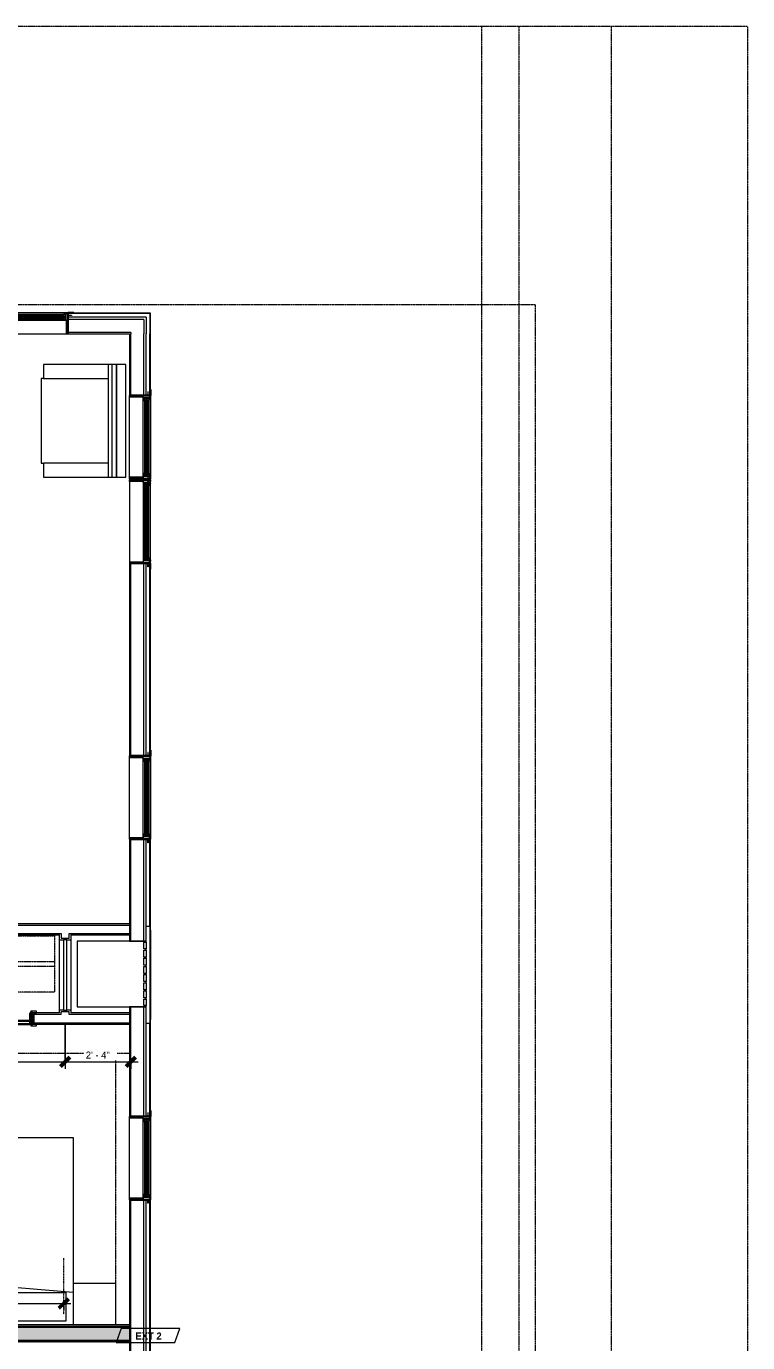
# Model space of a CAD drawing. Header units: inches. Extents: x -4010 to -1814, y 9846 to 12241.
# Drawn here: x -2121 to -1814, y 11680 to 12241 of the extents above; entities that cross this region are included whole.
import ezdxf

# ---------------------------------------------------------------- set-up
doc = ezdxf.new("R2010")
doc.units = ezdxf.units.IN
doc.header["$MEASUREMENT"] = 0
for name, pattern in [('Aligning Line 1_8_', [0.25, 0.125, -0.125]), ('Aligning Line 1_8__2_', [0.25, 0.125, -0.125]), ('Dash', [0.25, 0.125, -0.125]), ('Dash 3_32_', [0.1875, 0.09375, -0.09375])]:
    doc.linetypes.add(name, pattern=pattern)
for name, color, linetype, lineweight in [('0-1', 7, 'Continuous', 5), ('0-2', 7, 'Continuous', 9), ('A-ANNO-DIMS', 211, 'Continuous', 9), ('A-ANNO-DIMS-32', 211, 'Continuous', 9), ('A-DETL-1', 90, 'Dash 3_32_', 18), ('A-DETL-GENF-HDLN-1', 7, 'Dash', 9), ('A-DETL-GENF-HDLN-2', 1, 'Continuous', 18), ('A-DOOR-3', 31, 'Continuous', 9), ('A-DOOR-4', 31, 'Continuous', 30), ('A-DOOR-FRAM-3', 31, 'Continuous', 30), ('A-GENM-1', 7, 'Continuous', 9), ('A-GLAZ', 151, 'Continuous', 18), ('A-GLAZ-1', 10, 'Continuous', 30), ('A-GLAZ-2', 7, 'Continuous', 9), ('A-WALL', 113, 'Continuous', 18), ('A-WALL-1', 7, 'Continuous', 9), ('A-WALL-2', 250, 'Continuous', 18), ('A-WALL-3', 113, 'Continuous', 9), ('A-WALL-IDEN', 211, 'Continuous', 9), ('G-ANNO-SYMB', 111, 'Aligning Line 1_8_', 9), ('G-ANNO-SYMB-1', 147, 'Aligning Line 1_8_', 9), ('G-ANNO-SYMB-2', 147, 'Aligning Line 1_8__2_', 9), ('I-FURN', 30, 'Continuous', 9), ('I-FURN-HDLN', 30, 'Dash', 9), ('I-WALL-2', 241, 'Continuous', 5), ('I-WALL-3', 7, 'Continuous', 9), ('Q-CASE', 31, 'Continuous', 9), ('Q-CASE-HDLN', 31, 'Dash', 9)]:
    doc.layers.add(name, color=color, linetype=linetype, lineweight=lineweight)
doc.styles.add('Century Gothic', font='ufonts.com_century-gothic.ttf', dxfattribs={"height": 3})
doc.styles.add('Century Gothic_B_1', font='GOTHICB.TTF', dxfattribs={"height": 3})
doc.dimstyles.new('OD_1__HACK_2', dxfattribs={"dimscale": 12, "dimtxt": 3.132505, "dimasz": 0.333333, "dimexe": 0.25, "dimexo": 0.166667, "dimgap": 0.041667, "dimtad": 1, "dimdec": 4, "dimrnd": 0.0625, "dimzin": 3, "dimdsep": 46, "dimlunit": 4, "dimtxsty": 'Century Gothic', "dimblk1": 'OBLIQUE', "dimblk2": 'OBLIQUE', "dimsah": 1, "dimcen": 0.09, "dimdle": 0.25, "dimazin": 0, "dimtfac": 1, "dimtdec": 4, "dimtix": 1, "dimtmove": 0, "dimatfit": 3, "dimfxl": 1, "dimtvp": 1, "dimtfill": 1, "dimfrac": 2, "dimtolj": 1, "dimtzin": 0, "dimarcsym": 2})
doc.dimstyles.new('OD_1__HACK_2_1', dxfattribs={"dimscale": 12, "dimtxt": 3.132505, "dimasz": 0.333333, "dimexe": 0.25, "dimexo": 0.166667, "dimgap": 0.041667, "dimtad": 1, "dimdec": 4, "dimrnd": 0.0625, "dimzin": 3, "dimdsep": 46, "dimlunit": 4, "dimtxsty": 'Century Gothic', "dimblk1": 'OBLIQUE', "dimblk2": 'OBLIQUE', "dimsah": 1, "dimcen": 0.09, "dimdle": 0.25, "dimazin": 0, "dimtfac": 1, "dimtdec": 4, "dimtix": 1, "dimtmove": 0, "dimatfit": 3, "dimfxl": 1, "dimtvp": 1, "dimtfill": 1, "dimfrac": 2, "dimtolj": 1, "dimtzin": 0, "dimarcsym": 2})

# ---------------------------------------------------------------- blocks, each defined once
blk = doc.blocks.new('Window-Double_Hung-Marvin-Essential - ESDH3066 - 2nd Floor-3033825-UNIT PLANS - 2ND _ 3RD FLOOR')
at = {"layer": 'A-DETL-GENF-HDLN-1'}
blk.add_line((16.1, 4.47), (-16.5, 4.47), dxfattribs=at)
at = {"layer": 'A-DETL-GENF-HDLN-2'}
for p, q in [((-19.25, 3.48), (-19.25, 3.44)), ((-17.75, 3.48), (-19.25, 3.48)), ((-19.25, 3.44), (-17.9, 3.44)), ((-17.9, 3.44), (-17.9, 3.33)), ((-17.9, 3.33), (-17.75, 3.33)), ((-17.75, 4.53), (-17.16, 4.53)), ((-17.75, 4.53), (-17.75, 1.44)), ((-16.72, 1.44), (-17.75, 1.44)), ((-17.08, 4.12), (-17.16, 4.53)), ((-17.13, 1.41), (-17.13, -4.44)), ((-17.08, 4.12), (-16.19, 4.12)), ((-16.85, 4.5), (-16.85, 4.12)), ((-16.3, 4.5), (-16.85, 4.5)), ((-16.38, 4.02), (-16.72, 4.02)), ((-16.72, 4.02), (-16.72, 1.44)), ((-15.34, 3.94), (-16.56, 3.94)), ((-16.56, 3), (-16.56, 3.94)), ((-16.56, 3), (-15.34, 3)), ((-15.34, 2.72), (-16.56, 2.72)), ((-16.56, 1.78), (-16.56, 2.72)), ((-16.56, 1.78), (-15.34, 1.78)), ((-16.38, 4.12), (-16.38, 4.02)), ((-16.3, 4.26), (-16.3, 4.5)), ((-16.18, 4.26), (-16.3, 4.26)), ((-16.19, 4.22), (-16.1, 4.22)), ((-16.19, 4.12), (-16.19, 4.22)), ((-16.18, 4.47), (-16.1, 4.47)), ((-16.18, 4.47), (-16.18, 4.26)), ((-16.1, 4.22), (-16.1, 4.47)), ((-15.94, 3.12), (-15.94, 3.84)), ((-15.94, 3.84), (-15.28, 3.84)), ((-15.28, 3.12), (-15.94, 3.12)), ((-15.94, 1.9), (-15.94, 2.62)), ((-15.94, 2.62), (-15.28, 2.62)), ((-15.28, 1.9), (-15.94, 1.9)), ((-15.84, 3.13), (-15.84, 3.82)), ((-15.84, 1.91), (-15.84, 2.6)), ((-15.54, 3.26), (-15.54, 3.7)), ((-15.54, 2.04), (-15.54, 2.48)), ((-15.34, 3.94), (-15.28, 3.88)), ((-15.34, 3), (-15.28, 3.06)), ((-15.34, 2.72), (-15.28, 2.66)), ((-15.34, 1.78), (-15.28, 1.84)), ((-15.28, 3.84), (-15.28, 3.88)), ((-15.28, 3.06), (-15.28, 3.12)), ((-15.28, 2.62), (-15.28, 2.66)), ((-15.28, 1.84), (-15.28, 1.9)), ((15.34, 3.94), (15.28, 3.88)), ((15.28, 3.84), (15.28, 3.88)), ((15.94, 3.84), (15.28, 3.84)), ((15.28, 3.06), (15.28, 3.12)), ((15.28, 3.12), (15.94, 3.12)), ((15.34, 3), (15.28, 3.06)), ((15.34, 2.72), (15.28, 2.66)), ((15.28, 2.62), (15.28, 2.66)), ((15.94, 2.62), (15.28, 2.62)), ((15.28, 1.84), (15.28, 1.9)), ((15.28, 1.9), (15.94, 1.9)), ((15.34, 1.78), (15.28, 1.84)), ((15.34, 3.94), (16.56, 3.94)), ((16.56, 3), (15.34, 3)), ((15.34, 2.72), (16.56, 2.72)), ((16.56, 1.78), (15.34, 1.78)), ((15.54, 3.26), (15.54, 3.7)), ((15.54, 2.04), (15.54, 2.48)), ((15.84, 3.13), (15.84, 3.82)), ((15.84, 1.91), (15.84, 2.6)), ((15.94, 3.12), (15.94, 3.84)), ((15.94, 1.9), (15.94, 2.62)), ((16.18, 4.47), (16.1, 4.47)), ((16.1, 4.22), (16.1, 4.47)), ((16.19, 4.22), (16.1, 4.22)), ((16.18, 4.47), (16.18, 4.26)), ((16.18, 4.26), (16.3, 4.26)), ((16.19, 4.12), (16.19, 4.22)), ((17.08, 4.12), (16.19, 4.12)), ((16.3, 4.26), (16.3, 4.5)), ((16.3, 4.5), (16.85, 4.5)), ((16.38, 4.12), (16.38, 4.02)), ((16.38, 4.02), (16.72, 4.02)), ((16.56, 3), (16.56, 3.94)), ((16.56, 1.78), (16.56, 2.72)), ((16.72, 4.02), (16.72, 1.44)), ((16.72, 1.44), (17.75, 1.44)), ((16.85, 4.5), (16.85, 4.12)), ((17.08, 4.12), (17.16, 4.53)), ((17.12, -4.44), (17.12, 1.41)), ((17.75, 4.53), (17.16, 4.53)), ((17.75, 4.53), (17.75, 1.44)), ((17.75, 3.48), (19.25, 3.48)), ((17.9, 3.33), (17.75, 3.33)), ((17.9, 3.44), (17.9, 3.33)), ((19.25, 3.44), (17.9, 3.44)), ((19.25, 3.48), (19.25, 3.44)), ((-17.13, -4.44), (-17.75, -4.44)), ((17.12, -4.44), (17.75, -4.44))]:
    blk.add_line(p, q, dxfattribs=at)
at = {"layer": 'A-GLAZ'}
for p, q in [((15.84, 3.82), (-15.84, 3.82)), ((15.84, 3.7), (-15.84, 3.7)), ((15.84, 3.26), (-15.84, 3.26)), ((15.84, 3.13), (-15.84, 3.13)), ((15.84, 2.6), (-15.84, 2.6)), ((15.84, 2.48), (-15.84, 2.48)), ((15.84, 2.04), (-15.84, 2.04)), ((15.84, 1.91), (-15.84, 1.91))]:
    blk.add_line(p, q, dxfattribs=at)
at = {"layer": 'A-GLAZ-1'}
for p, q in [((-17.75, 4.53), (-17.75, 1.44)), ((-17.75, 1.41), (-17.75, -4.44)), ((17.75, 1.44), (17.75, 4.53)), ((17.75, -4.44), (17.75, 1.41))]:
    blk.add_line(p, q, dxfattribs=at)
at = {"layer": 'A-GLAZ-2'}
for p, q in [((17.75, 4.53), (-17.75, 4.53)), ((-17.75, 1.44), (17.75, 1.44)), ((20.27, 4.69), (17.75, 4.69)), ((17.75, 4.69), (17.75, 4.53)), ((17.75, 4.44), (20.27, 4.44)), ((20.27, 4.44), (20.27, 4.69)), ((-17.75, -4.44), (17.75, -4.44))]:
    blk.add_line(p, q, dxfattribs=at)
blk = doc.blocks.new('Perforated Panel at Magic-Pak - hvac panel - 3rd floor-2505075-UNIT PLANS - 2ND _ 3RD FLOOR')
at = {"layer": 'A-GLAZ-2'}
for p, q in [((-19.01, 4.44), (19.01, 4.44)), ((-19.01, 4.37), (-19.01, 4.44)), ((19.01, 4.37), (-19.01, 4.37)), ((19.01, 4.44), (19.01, 4.37))]:
    blk.add_line(p, q, dxfattribs=at)
blk = doc.blocks.new('Window-Double_Hung-Marvin-Essential - ESDH3066 - 2nd Floor-3033827-UNIT PLANS - 2ND _ 3RD FLOOR')
at = {"layer": 'A-DETL-GENF-HDLN-1'}
blk.add_line((16.1, -4.47), (-16.5, -4.47), dxfattribs=at)
at = {"layer": 'A-DETL-GENF-HDLN-2'}
for p, q in [((-17.13, 4.44), (-17.75, 4.44)), ((-17.13, -1.41), (-17.13, 4.44)), ((17.12, 4.44), (17.75, 4.44)), ((17.12, 4.44), (17.12, -1.41)), ((-19.25, -3.48), (-19.25, -3.44)), ((-19.25, -3.44), (-17.9, -3.44)), ((-17.75, -3.48), (-19.25, -3.48)), ((-17.9, -3.44), (-17.9, -3.33)), ((-17.9, -3.33), (-17.75, -3.33)), ((-16.72, -1.44), (-17.75, -1.44)), ((-17.75, -4.53), (-17.75, -1.44)), ((-17.75, -4.53), (-17.16, -4.53)), ((-17.08, -4.12), (-17.16, -4.53)), ((-17.08, -4.12), (-16.19, -4.12)), ((-16.85, -4.5), (-16.85, -4.12)), ((-16.3, -4.5), (-16.85, -4.5)), ((-16.72, -4.02), (-16.72, -1.44)), ((-16.38, -4.02), (-16.72, -4.02)), ((-16.56, -1.78), (-15.34, -1.78)), ((-16.56, -1.78), (-16.56, -2.72)), ((-15.34, -2.72), (-16.56, -2.72)), ((-16.56, -3), (-15.34, -3)), ((-16.56, -3), (-16.56, -3.94)), ((-15.34, -3.94), (-16.56, -3.94)), ((-16.38, -4.12), (-16.38, -4.02)), ((-16.18, -4.26), (-16.3, -4.26)), ((-16.3, -4.26), (-16.3, -4.5)), ((-16.19, -4.12), (-16.19, -4.22)), ((-16.19, -4.22), (-16.1, -4.22)), ((-16.18, -4.47), (-16.18, -4.26)), ((-16.18, -4.47), (-16.1, -4.47)), ((-16.1, -4.22), (-16.1, -4.47)), ((-15.28, -1.9), (-15.94, -1.9)), ((-15.94, -1.9), (-15.94, -2.62)), ((-15.94, -2.62), (-15.28, -2.62)), ((-15.28, -3.12), (-15.94, -3.12)), ((-15.94, -3.12), (-15.94, -3.84)), ((-15.94, -3.84), (-15.28, -3.84)), ((-15.84, -1.91), (-15.84, -2.6)), ((-15.84, -3.13), (-15.84, -3.82)), ((-15.54, -2.04), (-15.54, -2.48)), ((-15.54, -3.26), (-15.54, -3.7)), ((-15.34, -1.78), (-15.28, -1.84)), ((-15.34, -2.72), (-15.28, -2.66)), ((-15.34, -3), (-15.28, -3.06)), ((-15.34, -3.94), (-15.28, -3.88)), ((-15.28, -1.84), (-15.28, -1.9)), ((-15.28, -2.62), (-15.28, -2.66)), ((-15.28, -3.06), (-15.28, -3.12)), ((-15.28, -3.84), (-15.28, -3.88)), ((15.34, -1.78), (15.28, -1.84)), ((15.28, -1.84), (15.28, -1.9)), ((15.28, -1.9), (15.94, -1.9)), ((15.28, -2.62), (15.28, -2.66)), ((15.94, -2.62), (15.28, -2.62)), ((15.34, -2.72), (15.28, -2.66)), ((15.34, -3), (15.28, -3.06)), ((15.28, -3.06), (15.28, -3.12)), ((15.28, -3.12), (15.94, -3.12)), ((15.28, -3.84), (15.28, -3.88)), ((15.94, -3.84), (15.28, -3.84)), ((15.34, -3.94), (15.28, -3.88)), ((16.56, -1.78), (15.34, -1.78)), ((15.34, -2.72), (16.56, -2.72)), ((16.56, -3), (15.34, -3)), ((15.34, -3.94), (16.56, -3.94)), ((15.54, -2.04), (15.54, -2.48)), ((15.54, -3.26), (15.54, -3.7)), ((15.84, -1.91), (15.84, -2.6)), ((15.84, -3.13), (15.84, -3.82)), ((15.94, -1.9), (15.94, -2.62)), ((15.94, -3.12), (15.94, -3.84)), ((16.19, -4.22), (16.1, -4.22)), ((16.1, -4.22), (16.1, -4.47)), ((16.18, -4.47), (16.1, -4.47)), ((16.18, -4.47), (16.18, -4.26)), ((16.18, -4.26), (16.3, -4.26)), ((17.08, -4.12), (16.19, -4.12)), ((16.19, -4.12), (16.19, -4.22)), ((16.3, -4.26), (16.3, -4.5)), ((16.3, -4.5), (16.85, -4.5)), ((16.38, -4.12), (16.38, -4.02)), ((16.38, -4.02), (16.72, -4.02)), ((16.56, -1.78), (16.56, -2.72)), ((16.56, -3), (16.56, -3.94)), ((16.72, -4.02), (16.72, -1.44)), ((16.72, -1.44), (17.75, -1.44)), ((16.85, -4.5), (16.85, -4.12)), ((17.08, -4.12), (17.16, -4.53)), ((17.75, -4.53), (17.16, -4.53)), ((17.75, -4.53), (17.75, -1.44)), ((17.9, -3.33), (17.75, -3.33)), ((17.75, -3.48), (19.25, -3.48)), ((17.9, -3.44), (17.9, -3.33)), ((19.25, -3.44), (17.9, -3.44)), ((19.25, -3.48), (19.25, -3.44))]:
    blk.add_line(p, q, dxfattribs=at)
at = {"layer": 'A-GLAZ'}
for p, q in [((15.84, -1.91), (-15.84, -1.91)), ((15.84, -2.04), (-15.84, -2.04)), ((15.84, -2.48), (-15.84, -2.48)), ((15.84, -2.6), (-15.84, -2.6)), ((15.84, -3.13), (-15.84, -3.13)), ((15.84, -3.26), (-15.84, -3.26)), ((15.84, -3.7), (-15.84, -3.7)), ((15.84, -3.82), (-15.84, -3.82))]:
    blk.add_line(p, q, dxfattribs=at)
at = {"layer": 'A-GLAZ-1'}
for p, q in [((-17.75, -1.41), (-17.75, 4.44)), ((17.75, 4.44), (17.75, -1.41)), ((-17.75, -4.53), (-17.75, -1.44)), ((17.75, -1.44), (17.75, -4.53))]:
    blk.add_line(p, q, dxfattribs=at)
at = {"layer": 'A-GLAZ-2'}
for p, q in [((-17.75, 4.44), (17.75, 4.44)), ((-17.75, -1.44), (17.75, -1.44)), ((17.75, -4.53), (-17.75, -4.53)), ((17.75, -4.44), (20.27, -4.44)), ((17.75, -4.69), (17.75, -4.53)), ((20.27, -4.69), (17.75, -4.69)), ((20.27, -4.44), (20.27, -4.69))]:
    blk.add_line(p, q, dxfattribs=at)
blk = doc.blocks.new('V-Series_EWC4_SPVU_RFA_2015 - 2ND AND 3RD FLOOR-2226480-UNIT PLANS - 2ND _ 3RD FLOOR')
at = {"layer": 'A-GENM-1'}
for p, q in [((-3829.54, 11737.59), (-3858.97, 11737.59)), ((-3858.97, 11737.59), (-3858.97, 11737.15)), ((-3858.97, 11734.36), (-3858.97, 11737.15)), ((-3858.97, 11737.15), (-3857.97, 11737.15)), ((-3857.97, 11734.36), (-3858.97, 11734.36)), ((-3858.97, 11734.36), (-3858.97, 11733.86)), ((-3858.97, 11730.87), (-3858.97, 11733.86)), ((-3858.97, 11733.86), (-3857.97, 11733.86)), ((-3857.97, 11737.15), (-3857.97, 11734.36)), ((-3857.97, 11733.86), (-3857.97, 11730.87)), ((-3829.54, 11709.71), (-3829.54, 11737.59)), ((-3857.97, 11730.87), (-3858.97, 11730.87)), ((-3858.97, 11730.87), (-3858.97, 11730.37)), ((-3858.97, 11727.39), (-3858.97, 11730.37)), ((-3858.97, 11730.37), (-3857.97, 11730.37)), ((-3857.97, 11730.37), (-3857.97, 11727.39)), ((-3857.97, 11727.39), (-3858.97, 11727.39)), ((-3858.97, 11727.39), (-3858.97, 11726.89)), ((-3858.97, 11723.9), (-3858.97, 11726.89)), ((-3858.97, 11726.89), (-3857.97, 11726.89)), ((-3857.97, 11723.9), (-3858.97, 11723.9)), ((-3858.97, 11723.9), (-3858.97, 11723.4)), ((-3858.97, 11720.42), (-3858.97, 11723.4)), ((-3858.97, 11723.4), (-3857.97, 11723.4)), ((-3857.97, 11726.89), (-3857.97, 11723.9)), ((-3857.97, 11723.4), (-3857.97, 11720.42)), ((-3857.97, 11720.42), (-3858.97, 11720.42)), ((-3858.97, 11720.42), (-3858.97, 11719.92)), ((-3858.97, 11716.93), (-3858.97, 11719.92)), ((-3858.97, 11719.92), (-3857.97, 11719.92)), ((-3857.97, 11716.93), (-3858.97, 11716.93)), ((-3858.97, 11716.93), (-3858.97, 11716.43)), ((-3857.97, 11719.92), (-3857.97, 11716.93)), ((-3858.97, 11713.45), (-3858.97, 11716.43)), ((-3858.97, 11716.43), (-3857.97, 11716.43)), ((-3857.97, 11713.45), (-3858.97, 11713.45)), ((-3858.97, 11713.45), (-3858.97, 11712.95)), ((-3858.97, 11710.15), (-3858.97, 11712.95)), ((-3858.97, 11712.95), (-3857.97, 11712.95)), ((-3857.97, 11716.43), (-3857.97, 11713.45)), ((-3857.97, 11712.95), (-3857.97, 11710.15)), ((-3857.97, 11710.15), (-3858.97, 11710.15)), ((-3858.97, 11710.15), (-3858.97, 11709.71)), ((-3858.97, 11709.71), (-3829.54, 11709.71))]:
    blk.add_line(p, q, dxfattribs=at)
blk = doc.blocks.new('CTR - 1st Phase - Shell_rvt-1-UNIT PLANS - 2ND _ 3RD FLOOR')
at = {"layer": 'A-WALL-1'}
for p, q in [((-2103.03, 12115.59), (-2103.03, 12115.56)), ((-2067.92, 12118.59), (-2100.51, 12118.59)), ((-2067.92, 12118.34), (-2067.92, 12118.59)), ((-2067.92, 12109.71), (-2067.92, 12118.34)), ((-2103.03, 12109.71), (-2076.8, 12109.71)), ((-2076.8, 12109.71), (-2076.8, 12083.48)), ((-2067.92, 12086), (-2067.92, 12109.71)), ((-2070.95, 12083.48), (-2070.92, 12083.48)), ((-2076.8, 12047.98), (-2076.8, 12047.48)), ((-2070.92, 12047.98), (-2070.95, 12047.98)), ((-2070.95, 12047.48), (-2070.92, 12047.48)), ((-2067.92, 12047.48), (-2067.92, 12047.98)), ((-2076.8, 12011.98), (-2076.8, 11929.88)), ((-2070.92, 12011.98), (-2070.95, 12011.98)), ((-2067.92, 11932.4), (-2067.92, 12009.46)), ((-2070.95, 11929.88), (-2070.92, 11929.88)), ((-2076.8, 11894.38), (-2076.8, 11850.93)), ((-2070.92, 11894.38), (-2070.95, 11894.38)), ((-2067.92, 11855.6), (-2067.92, 11894.38)), ((-2069.67, 11850.93), (-2069.67, 11857.35)), ((-2069.67, 11857.35), (-2068.17, 11857.35)), ((-2068.17, 11857.35), (-2068.17, 11855.6)), ((-2068.17, 11855.6), (-2067.99, 11855.6)), ((-2076.8, 11850.93), (-2069.67, 11850.93)), ((-2076.8, 11823.05), (-2076.8, 11776.28)), ((-2069.67, 11823.05), (-2076.8, 11823.05)), ((-2069.67, 11815.83), (-2069.67, 11823.05)), ((-2067.99, 11817.58), (-2068.17, 11817.58)), ((-2068.17, 11817.58), (-2068.17, 11815.83)), ((-2067.92, 11778.8), (-2067.92, 11817.58)), ((-2068.17, 11815.83), (-2069.67, 11815.83)), ((-2070.95, 11776.28), (-2070.92, 11776.28)), ((-2076.8, 11740.78), (-2076.8, 11661.08)), ((-2070.92, 11740.78), (-2070.95, 11740.78)), ((-2067.92, 11663.6), (-2067.92, 11740.78))]:
    blk.add_line(p, q, dxfattribs=at)
at = {"layer": 'A-WALL-2'}
for p, q in [((-2068.17, 12118.34), (-2103.03, 12118.34)), ((-2069.67, 12116.84), (-2103.03, 12116.84)), ((-2070.67, 12115.84), (-2103.03, 12115.84)), ((-2070.67, 12115.84), (-2070.67, 12110.34)), ((-2069.67, 12116.84), (-2069.67, 12115.84)), ((-2069.67, 12115.84), (-2069.67, 12109.71)), ((-2068.17, 12118.34), (-2068.17, 12116.84)), ((-2068.17, 12116.84), (-2068.17, 12109.71)), ((-2076.17, 12110.34), (-2103.03, 12110.34)), ((-2076.17, 12110.34), (-2076.17, 12109.71)), ((-2076.17, 12083.48), (-2076.17, 12109.71)), ((-2070.67, 12110.34), (-2070.67, 12109.71)), ((-2070.67, 12083.48), (-2070.67, 12109.71)), ((-2069.67, 12083.48), (-2069.67, 12109.71)), ((-2068.17, 12083.48), (-2068.17, 12109.71)), ((-2076.17, 12047.48), (-2076.17, 12047.98)), ((-2070.67, 12047.48), (-2070.67, 12047.98)), ((-2069.67, 12047.48), (-2069.67, 12047.98)), ((-2068.17, 12047.48), (-2068.17, 12047.98)), ((-2076.17, 11929.88), (-2076.17, 12011.98)), ((-2070.67, 11929.88), (-2070.67, 12011.98)), ((-2069.67, 11929.88), (-2069.67, 12011.98)), ((-2068.17, 11929.88), (-2068.17, 12011.98)), ((-2076.17, 11850.93), (-2076.17, 11894.38)), ((-2070.67, 11850.93), (-2070.67, 11894.38)), ((-2069.67, 11857.35), (-2069.67, 11894.38)), ((-2068.17, 11857.35), (-2068.17, 11894.38)), ((-2076.17, 11776.28), (-2076.17, 11823.05)), ((-2070.67, 11776.28), (-2070.67, 11823.05)), ((-2069.67, 11776.28), (-2069.67, 11815.83)), ((-2068.17, 11776.28), (-2068.17, 11815.83)), ((-2076.17, 11661.08), (-2076.17, 11740.78)), ((-2070.67, 11661.08), (-2070.67, 11740.78)), ((-2069.67, 11661.08), (-2069.67, 11740.78)), ((-2068.17, 11661.08), (-2068.17, 11740.78))]:
    blk.add_line(p, q, dxfattribs=at)
at = {"layer": 'G-ANNO-SYMB-1'}
blk.add_line((-1926.95, 12240.76), (-1926.95, 9846.26), dxfattribs=at)
at = {"layer": '0-2'}
blk.add_blockref('Window-Double_Hung-Marvin-Essential - ESDH3066 - 2nd Floor-3033825-UNIT PLANS - 2ND _ 3RD FLOOR', (-2120.78, 12114.15), dxfattribs=at)
for name, p, rotation in [('Window-Double_Hung-Marvin-Essential - ESDH3066 - 2nd Floor-3033827-UNIT PLANS - 2ND _ 3RD FLOOR', (-2072.36, 12065.73), 89.99999999999991), ('Window-Double_Hung-Marvin-Essential - ESDH3066 - 2nd Floor-3033825-UNIT PLANS - 2ND _ 3RD FLOOR', (-2072.36, 12029.73), 269.9999999999999), ('Window-Double_Hung-Marvin-Essential - ESDH3066 - 2nd Floor-3033827-UNIT PLANS - 2ND _ 3RD FLOOR', (-2072.36, 11912.13), 89.99999999999991), ('Perforated Panel at Magic-Pak - hvac panel - 3rd floor-2505075-UNIT PLANS - 2ND _ 3RD FLOOR', (-2072.36, 11836.59), 269.9999999999999), ('V-Series_EWC4_SPVU_RFA_2015 - 2ND AND 3RD FLOOR-2226480-UNIT PLANS - 2ND _ 3RD FLOOR', (-5928.65, 23560.64), 180), ('Window-Double_Hung-Marvin-Essential - ESDH3066 - 2nd Floor-3033827-UNIT PLANS - 2ND _ 3RD FLOOR', (-2072.36, 11758.53), 89.99999999999991)]:
    blk.add_blockref(name, p, dxfattribs=dict(at, rotation=rotation))
blk = doc.blocks.new('CTR - 1st Phase - Common Walls_rvt-1-UNIT PLANS - 2ND _ 3RD FLOOR')
at = {"layer": 'I-WALL-2'}
for points in [[(-2076.17, 11686.3), (-2076.17, 11686.8), (-2438.87, 11686.8), (-2438.37, 11686.3), (-2088, 11686.3)], [(-2076.17, 11686.8), (-2076.17, 11687.43), (-2322.22, 11687.43), (-2322.22, 11687.24), (-2370.22, 11687.24), (-2370.22, 11687.43), (-2438.62, 11687.43), (-2437.99, 11686.8), (-2088, 11686.8)], [(-2076.17, 11680.8), (-2076.17, 11686.3), (-2438.37, 11686.3), (-2435.06, 11682.99), (-2437.25, 11680.8), (-2088, 11680.8)], [(-2076.17, 11680.3), (-2076.17, 11680.8), (-2437.25, 11680.8), (-2437.75, 11680.3), (-2088, 11680.3)], [(-2076.17, 11679.8), (-2076.17, 11680.3), (-2437.04, 11680.3), (-2437.54, 11679.8), (-2088, 11679.8)]]:
    blk.add_hatch(color=256, dxfattribs=at).paths.add_polyline_path(points, flags=0)
at = {"layer": 'A-WALL-2'}
for p, q in [((-2076.17, 11686.8), (-2437.99, 11686.8)), ((-2076.17, 11686.3), (-2437.49, 11686.3)), ((-2076.17, 11680.3), (-2436.16, 11680.3)), ((-2076.17, 11680.8), (-2435.66, 11680.8))]:
    blk.add_line(p, q, dxfattribs=at)
at = {"layer": 'G-ANNO-SYMB-1'}
for p, q in [((-1910.96, 12240.76), (-1910.96, 9846.26)), ((-1871.64, 12240.76), (-1871.64, 11070.38))]:
    blk.add_line(p, q, dxfattribs=at)
at = {"layer": 'I-WALL-3'}
for p, q in [((-2076.17, 11687.43), (-2322.22, 11687.43)), ((-2076.17, 11678.55), (-2076.17, 11687.43))]:
    blk.add_line(p, q, dxfattribs=at)
blk = doc.blocks.new('CTR - 1st Phase -Stairs _ Elevators_rvt-1-UNIT PLANS - 2ND _ 3RD FLOOR')
at = {"layer": 'G-ANNO-SYMB-1'}
blk.add_line((-1910.96, 12240.76), (-1910.96, 9846.26), dxfattribs=at)
blk = doc.blocks.new('CTR - 1st Phase - Structure_rvt-1-UNIT PLANS - 2ND _ 3RD FLOOR')
at = {"layer": 'G-ANNO-SYMB-2'}
for p, q in [((-1910.96, 12240.76), (-1910.96, 9846.26)), ((-1904.06, 12122.03), (-3864.19, 12122.03)), ((-1904.06, 12122.03), (-1904.06, 9867.01))]:
    blk.add_line(p, q, dxfattribs=at)
blk = doc.blocks.new('083100 - Access Doors and Panels - Type 1 - 083100 - Access Doors and Panels - Type 1-3696234-UNIT PLANS - 2ND _ 3RD FLOOR')
at = {"layer": 'A-DOOR-3'}
for p, q in [((15, 0.75), (-15, 0.75)), ((-15, 0.75), (-15, -0.75)), ((15, -0.75), (15, 0.75)), ((-15, -0.75), (15, -0.75))]:
    blk.add_line(p, q, dxfattribs=at)
blk = doc.blocks.new('Couch-Both_Arms-Generic - 2-1352635-UNIT PLANS - 2ND _ 3RD FLOOR')
at = {"layer": 'I-FURN'}
for p, q in [((24, 17.5), (-24, 17.5)), ((-24, 17.5), (-24, 13.5)), ((24, 13.5), (24, 17.5)), ((-24, 13.5), (24, 13.5)), ((24, 13.5), (-24, 13.5)), ((-24, 13.5), (-24, 10)), ((-24, 11.5), (24, 11.5)), ((24, 10), (24, 13.5)), ((-24, 10), (-24, -17.5)), ((-24, 10), (24, 10)), ((-18, -17.5), (-18, 10)), ((18, 10), (18, -17.5)), ((24, -17.5), (24, 10)), ((-24, -17.5), (-18, -17.5)), ((-18, -17.5), (-18, -18.5)), ((-18, -18.5), (18, -18.5)), ((18, -18.5), (18, -17.5)), ((18, -17.5), (24, -17.5))]:
    blk.add_line(p, q, dxfattribs=at)
blk = doc.blocks.new('Bed-Standard - King 78_ x 80_-V66-UNIT PLANS - 2ND _ 3RD FLOOR')
at = {"layer": 'I-FURN'}
for p, q in [((-28.31, 41.8), (49.69, 41.8)), ((-28.31, -38.03), (-28.31, 41.8)), ((49.69, 41.8), (49.69, -38.03)), ((49.69, -24.2), (-28.31, -17.63)), ((-25.31, -24.2), (46.69, -24.2)), ((-25.31, -36.2), (-25.31, -24.2)), ((46.69, -36.2), (46.69, -24.2)), ((-25.31, -36.2), (46.69, -36.2))]:
    blk.add_line(p, q, dxfattribs=at)
at = {"layer": 'I-FURN-HDLN'}
for p, q in [((-64.31, 77.8), (73.69, 77.8)), ((-64.31, -38.03), (-64.31, 77.8)), ((67.69, 77.8), (67.69, -38.03))]:
    blk.add_line(p, q, dxfattribs=at)
blk = doc.blocks.new('Table-Night Stand - 18_ x 18_ x 24_-V67-UNIT PLANS - 2ND _ 3RD FLOOR')
at = {"layer": 'I-FURN'}
for p, q in [((0.15, 0), (18.15, 0)), ((18.15, 0), (18.15, -17.83))]:
    blk.add_line(p, q, dxfattribs=at)
blk = doc.blocks.new('SLIDING - FLUSH - 5-0 x 6-8-3934327-UNIT PLANS - 2ND _ 3RD FLOOR')
at = {"layer": 'A-DOOR-3'}
for p, q in [((-30.25, 3), (-32.75, 3)), ((-32.75, 3), (-32.75, 2.25)), ((-32.75, 2.25), (-30.25, 2.25)), ((-30.25, 2.25), (-30.25, 3)), ((30.25, 3), (30.25, 2.25)), ((32.75, 3), (30.25, 3)), ((30.25, 2.25), (32.75, 2.25)), ((32.75, 2.25), (32.75, 3)), ((-30.25, -2.5), (-32.75, -2.5)), ((-32.75, -2.5), (-32.75, -3.25)), ((-32.75, -3.25), (-30.25, -3.25)), ((-30.25, -3.25), (-30.25, -2.5)), ((32.75, -2.5), (30.25, -2.5)), ((30.25, -2.5), (30.25, -3.25)), ((30.25, -3.25), (32.75, -3.25)), ((32.75, -3.25), (32.75, -2.5))]:
    blk.add_line(p, q, dxfattribs=at)
at = {"layer": 'A-DOOR-4'}
for p, q in [((1, 2.25), (-30, 2.25)), ((-30, 2.25), (-30, 0.88)), ((-30, 0.88), (1, 0.88)), ((30, 0.88), (-1, 0.88)), ((-1, 0.88), (-1, -0.5)), ((1, 0.88), (1, 2.25)), ((30, -0.5), (30, 0.88)), ((-1, -0.5), (30, -0.5))]:
    blk.add_line(p, q, dxfattribs=at)
at = {"layer": 'A-DOOR-FRAM-3'}
for p, q in [((-30, 2.25), (-31, 2.25)), ((-31, 2.25), (-31, -2.5)), ((-30, -2.5), (-30, 2.25)), ((31, 2.25), (30, 2.25)), ((30, 2.25), (30, -2.5)), ((31, -2.5), (31, 2.25)), ((-31, -2.5), (-30, -2.5)), ((30, -2.5), (31, -2.5))]:
    blk.add_line(p, q, dxfattribs=at)
blk = doc.blocks.new('OD_CW_Closet - OD_CW_Closet-3936491-UNIT PLANS - 2ND _ 3RD FLOOR')
at = {"layer": 'Q-CASE-HDLN'}
for p, q in [((0.74, -24), (0.74, 0)), ((0.74, 0), (144.59, 0)), ((144.59, 0), (144.59, -24)), ((0.74, -11), (144.59, -11)), ((0.74, -13), (144.59, -13)), ((144.59, -24), (0.74, -24))]:
    blk.add_line(p, q, dxfattribs=at)
blk = doc.blocks.new('DIMBLOCK244-UNIT PLANS - 2ND _ 3RD FLOOR')
at = {"layer": 'A-ANNO-DIMS-32', "lineweight": 50}
for p, q in [((-2281.6, 11696.59), (-2283.6, 11694.59)), ((-2281.6, 11696.59), (-2279.6, 11698.59)), ((-2104.82, 11696.59), (-2106.82, 11694.59)), ((-2104.82, 11696.59), (-2102.82, 11698.59))]:
    blk.add_line(p, q, dxfattribs=at)
at = {"layer": 'A-ANNO-DIMS-32'}
for p, q in [((-2281.6, 11697.42), (-2281.6, 11693.59)), ((-2281.6, 11696.59), (-2281.6, 11697.42)), ((-2281.6, 11696.59), (-2101.82, 11696.59)), ((-2104.82, 11697.42), (-2104.82, 11693.59)), ((-2104.82, 11696.59), (-2104.82, 11697.42))]:
    blk.add_line(p, q, dxfattribs=at)
at = {"layer": 'A-ANNO-DIMS-32', "color": 0, "insert": (-2203.45, 11700.93), "char_height": 3, "width": 24.5827, "attachment_point": 1, "line_spacing_factor": 0.984502, "style": 'Century Gothic', "bg_fill": 3, "box_fill_scale": 1.25, "bg_fill_color": 256, "bg_fill_true_color": 13158600, "bg_fill_transparency": 0}
blk.add_mtext('14\' - 8 3/4"', dxfattribs=at)
blk = doc.blocks.new('_Oblique')
at = {"color": 0, "linetype": 'ByBlock', "lineweight": -2}
blk.add_line((-0.5, -0.5), (0.5, 0.5), dxfattribs=at)
blk = doc.blocks.new('DIMBLOCK322-UNIT PLANS - 2ND _ 3RD FLOOR')
at = {"layer": 'A-ANNO-DIMS-32'}
for p, q in [((-2259.82, 11818.94), (-2259.82, 11796.59)), ((-2259.82, 11799.59), (-2259.82, 11818.94)), ((-2104.17, 11815.99), (-2104.17, 11796.59)), ((-2104.17, 11799.59), (-2104.17, 11815.99)), ((-2262.82, 11799.59), (-2101.17, 11799.59))]:
    blk.add_line(p, q, dxfattribs=at)
at = {"layer": 'A-ANNO-DIMS-32', "lineweight": 50}
for p, q in [((-2259.82, 11799.59), (-2257.82, 11801.59)), ((-2104.17, 11799.59), (-2102.17, 11801.59)), ((-2259.82, 11799.59), (-2261.82, 11797.59)), ((-2104.17, 11799.59), (-2106.17, 11797.59))]:
    blk.add_line(p, q, dxfattribs=at)
at = {"layer": 'A-ANNO-DIMS-32', "color": 0, "insert": (-2193.41, 11803.94), "char_height": 3, "width": 27.387, "attachment_point": 1, "line_spacing_factor": 0.984502, "style": 'Century Gothic', "bg_fill": 3, "box_fill_scale": 1.25, "bg_fill_color": 256, "bg_fill_true_color": 13158600, "bg_fill_transparency": 0}
blk.add_mtext('12\' - 11 5/8"', dxfattribs=at)
blk = doc.blocks.new('DIMBLOCK323-UNIT PLANS - 2ND _ 3RD FLOOR')
at = {"layer": 'A-ANNO-DIMS-32'}
for p, q in [((-2104.17, 11815.99), (-2104.17, 11796.59)), ((-2104.17, 11799.59), (-2104.17, 11815.99)), ((-2107.17, 11799.59), (-2073.17, 11799.59)), ((-2076.17, 11800.42), (-2076.17, 11796.59)), ((-2076.17, 11799.59), (-2076.17, 11800.42))]:
    blk.add_line(p, q, dxfattribs=at)
at = {"layer": 'A-ANNO-DIMS-32', "lineweight": 50}
for p, q in [((-2104.17, 11799.59), (-2102.17, 11801.59)), ((-2076.17, 11799.59), (-2074.17, 11801.59)), ((-2104.17, 11799.59), (-2106.17, 11797.59)), ((-2076.17, 11799.59), (-2078.17, 11797.59))]:
    blk.add_line(p, q, dxfattribs=at)
at = {"layer": 'A-ANNO-DIMS-32', "color": 0, "insert": (-2095.42, 11803.94), "char_height": 3, "width": 12.5897, "attachment_point": 1, "line_spacing_factor": 0.984502, "style": 'Century Gothic', "bg_fill": 3, "box_fill_scale": 1.25, "bg_fill_color": 256, "bg_fill_true_color": 13158600, "bg_fill_transparency": 0}
blk.add_mtext('2\' - 4"', dxfattribs=at)
blk = doc.blocks.new('Wall Tag - Arch Wall-3956453-UNIT PLANS - 2ND _ 3RD FLOOR')
at = {"layer": 'A-WALL-IDEN'}
for p, q in [((-0.356, 0.094), (-0.424, -0.094)), ((0.424, 0.094), (-0.356, 0.094)), ((0.356, -0.094), (0.424, 0.094)), ((-0.424, -0.094), (0.356, -0.094))]:
    blk.add_line(p, q, dxfattribs=at)

msp = doc.modelspace()

# ---------------------------------------------------------------- linework, layer by layer
at = {"layer": 'A-DETL-1'}
msp.add_line((-2104.82374, 11691.99304), (-2104.82374, 11715.99304), dxfattribs=at)
at = {"layer": 'A-WALL'}
for p, q in [((-2258.07374, 11857.7394), (-2076.17374, 11857.7394)), ((-2258.07374, 11854.2394), (-2105.92374, 11854.2394)), ((-2105.92374, 11854.2394), (-2105.92374, 11852.17991)), ((-2105.92374, 11852.17991), (-2102.42374, 11852.17991)), ((-2102.42374, 11854.2394), (-2076.17374, 11854.2394)), ((-2102.42374, 11852.17991), (-2102.42374, 11854.2394)), ((-2117.47374, 11819.7394), (-2117.47374, 11816.2394)), ((-2105.92374, 11819.7394), (-2117.47374, 11819.7394)), ((-2102.42374, 11820.92991), (-2105.92374, 11820.92991)), ((-2105.92374, 11819.7394), (-2105.92374, 11820.92991)), ((-2102.42374, 11819.7394), (-2102.42374, 11820.92991)), ((-2076.17374, 11819.7394), (-2102.42374, 11819.7394)), ((-2117.47374, 11816.2394), (-2076.17374, 11816.2394))]:
    msp.add_line(p, q, dxfattribs=at)
at = {"layer": 'A-WALL-3'}
for p, q in [((-2076.17374, 11858.3644), (-2257.44874, 11858.3644)), ((-2076.17374, 11853.6144), (-2076.17374, 11858.3644)), ((-2257.44874, 11853.6144), (-2106.54874, 11853.6144)), ((-2106.54874, 11820.3644), (-2106.54874, 11853.6144)), ((-2106.54874, 11851.55491), (-2104.92374, 11851.55491)), ((-2103.42374, 11851.55491), (-2101.79874, 11851.55491)), ((-2101.79874, 11853.6144), (-2076.17374, 11853.6144)), ((-2101.79874, 11853.6144), (-2101.79874, 11820.3644)), ((-2106.54874, 11820.3644), (-2118.09874, 11820.3644)), ((-2118.09874, 11820.3644), (-2118.09874, 11815.6144)), ((-2104.92374, 11821.55491), (-2106.54874, 11821.55491)), ((-2101.79874, 11821.55491), (-2103.42374, 11821.55491)), ((-2076.17374, 11820.3644), (-2101.79874, 11820.3644)), ((-2076.17374, 11815.6144), (-2076.17374, 11820.3644)), ((-2118.09874, 11815.6144), (-2076.17374, 11815.6144))]:
    msp.add_line(p, q, dxfattribs=at)
at = {"layer": 'G-ANNO-SYMB'}
for q in [(-4009.5295, 12240.74859), (-1813.52288, 9846.2766)]:
    msp.add_line((-1813.52288, 12240.74859), q, dxfattribs=at)

# ---------------------------------------------------------------- block references
at = {"layer": '0-1'}
for name in ['CTR - 1st Phase - Common Walls_rvt-1-UNIT PLANS - 2ND _ 3RD FLOOR', 'CTR - 1st Phase - Shell_rvt-1-UNIT PLANS - 2ND _ 3RD FLOOR', 'CTR - 1st Phase -Stairs _ Elevators_rvt-1-UNIT PLANS - 2ND _ 3RD FLOOR', 'CTR - 1st Phase - Structure_rvt-1-UNIT PLANS - 2ND _ 3RD FLOOR']:
    msp.add_blockref(name, (0, 0), dxfattribs=at)
at = {"layer": 'A-DOOR-3'}
for name, p, rotation in [('083100 - Access Doors and Panels - Type 1 - 083100 - Access Doors and Panels - Type 1-3696234-UNIT PLANS - 2ND _ 3RD FLOOR', (-2104.17374, 11836.55491), 90.00000000015037), ('SLIDING - FLUSH - 5-0 x 6-8-3934327-UNIT PLANS - 2ND _ 3RD FLOOR', (-2149.09874, 11817.8644), 180)]:
    msp.add_blockref(name, p, dxfattribs=dict(at, rotation=rotation))
at = {"layer": 'A-WALL-IDEN', "xscale": 31.99999999999999, "yscale": 31.99999999999999, "zscale": 31.99999999999999}
msp.add_blockref('Wall Tag - Arch Wall-3956453-UNIT PLANS - 2ND _ 3RD FLOOR', (-2068.94322, 11682.9894), dxfattribs=at)
at = {"layer": 'I-FURN', "rotation": 270.0000000000036}
msp.add_blockref('Couch-Both_Arms-Generic - 2-1352635-UNIT PLANS - 2ND _ 3RD FLOOR', (-2095.86049, 12072.6394), dxfattribs=at)
at = {"layer": 'I-FURN'}
for name, p in [('Bed-Standard - King 78_ x 80_-V66-UNIT PLANS - 2ND _ 3RD FLOOR', (-2150.48726, 11725.45924)), ('Table-Night Stand - 18_ x 18_ x 24_-V67-UNIT PLANS - 2ND _ 3RD FLOOR', (-2100.94573, 11705.25433))]:
    msp.add_blockref(name, p, dxfattribs=at)
at = {"layer": 'Q-CASE', "rotation": 180}
msp.add_blockref('OD_CW_Closet - OD_CW_Closet-3936491-UNIT PLANS - 2ND _ 3RD FLOOR', (-2107.98603, 11829.20491), dxfattribs=at)

# ---------------------------------------------------------------- texts
at = {"layer": 'A-WALL-IDEN', "insert": (-2074.24418, 11684.23693), "char_height": 3, "width": 12.726, "attachment_point": 1, "style": 'Century Gothic_B_1'}
msp.add_mtext('EXT 2', dxfattribs=at)

# ---------------------------------------------------------------- next in the draw order: dimensions: what is measured, and where the dimension line sits
at = {"layer": 'A-ANNO-DIMS'}
for base, p1, p2, dimstyle, override, picture, middle in [((-2104.17374, 11799.59035), (-2259.82374, 11820.93763), (-2104.17374, 11817.9894), 'OD_1__HACK_2_1', {"dimpost": '<>', "dimfxl": 155.677919}, 'DIMBLOCK322-UNIT PLANS - 2ND _ 3RD FLOOR', (-2181.99874, 11801.83202)), ((-2104.823737, 11696.587912), (-2281.595688, 11699.416339), (-2104.823737, 11699.416339), 'OD_1__HACK_2', {"dimpost": '<>', "dimfxl": 176.771952}, 'DIMBLOCK244-UNIT PLANS - 2ND _ 3RD FLOOR', (-2193.209712, 11698.829585))]:
    dim = msp.add_linear_dim(base=base, p1=p1, p2=p2, dimstyle=dimstyle, override=override, dxfattribs=at)
    dim.commit()
    dim.dimension.update_dxf_attribs({"geometry": picture, "text_midpoint": middle})

# ---------------------------------------------------------------- next in the draw order: dimensions: what is measured, and where the dimension line sits
dim = msp.add_linear_dim(base=(-2076.17374, 11799.59035), p1=(-2104.17374, 11817.9894), p2=(-2076.17374, 11802.41878), dimstyle='OD_1__HACK_2_1', override={"dimpost": '<>', "dimfxl": 32.038168}, dxfattribs=at)
dim.commit()
dim.dimension.update_dxf_attribs({"geometry": 'DIMBLOCK323-UNIT PLANS - 2ND _ 3RD FLOOR', "text_midpoint": (-2090.17374, 11801.62808)})

doc.saveas('drawing.dxf')
